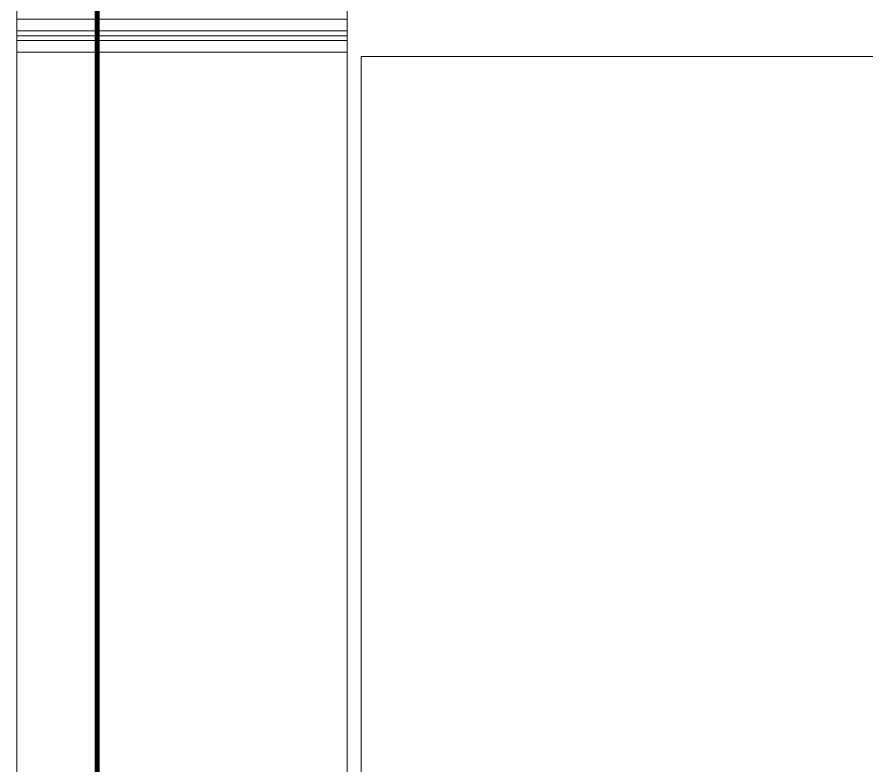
# Model space of a CAD drawing. Header units: metres. Extents: x 75097 to 220695, y -1557923 to -1361206.
# Drawn here: x 162093 to 162601, y -1422833 to -1422385 of the extents above; entities that cross this region are included whole.
import ezdxf

# ---------------------------------------------------------------- set-up
doc = ezdxf.new("R2010")
doc.units = ezdxf.units.M
doc.layers.get('0').update_dxf_attribs({"lineweight": 0})
doc.layers.add('A-100 - Copy$0$Medical Equipment and Furniture', color=8, linetype='Continuous', lineweight=0)
doc.layers.add('A-100 - Copy$0$Medical Equipment and Furniture1', color=8, linetype='Continuous', lineweight=5)
doc.layers.add('E-POWR', color=7, linetype='Continuous', lineweight=9, true_color=0x4e7e3e)

# ---------------------------------------------------------------- blocks, each defined once
blk = doc.blocks.new('A-100 - Copy$0$GF21008-P')
at = {"layer": 'A-100 - Copy$0$Medical Equipment and Furniture1'}
for p, q in [((-0.77088, 0), (0.79062, 0)), ((0, -0.1974), (0, 0)), ((0.00691, -0.1974), (0.00691, 0)), ((0.00987, -0.1974), (0.00987, 0)), ((0.01283, -0.1974), (0.01283, 0)), ((0.01974, -0.1974), (0.01974, 0)), ((-0.7767, -0.1974), (0.79645, -0.1974)), ((0.02235, -0.20585), (0.02235, -0.73852)), ((0.02235, -0.20585), (0.63897, -0.20585))]:
    blk.add_line(p, q, dxfattribs=at)
blk = doc.blocks.new('A-100 - Copy')
at = {"layer": 'A-100 - Copy$0$Medical Equipment and Furniture', "xscale": -1000.000000000003, "yscale": 1000.000000000003, "zscale": 1000, "rotation": 90}
blk.add_blockref('A-100 - Copy$0$GF21008-P', (162092.91, -1422386.3, 0), dxfattribs=at)

msp = doc.modelspace()

# ---------------------------------------------------------------- linework, layer by layer
at = {"layer": 'E-POWR', "const_width": 3, "elevation": 0}
msp.add_lwpolyline([(172365.57, -1426253.21), (168449.08, -1426253.21), (168449.08, -1423873.61), (162140.89, -1423873.61), (162140.89, -1421615.23), (166251.28, -1421615.23), (166251.28, -1423007.3), (166826.93, -1423007.3), (166826.93, -1421615.23), (171217.53, -1421615.23)], dxfattribs=at)

# ---------------------------------------------------------------- next in the draw order: block references
msp.add_blockref('A-100 - Copy', (0, 0))

doc.saveas('drawing.dxf')
